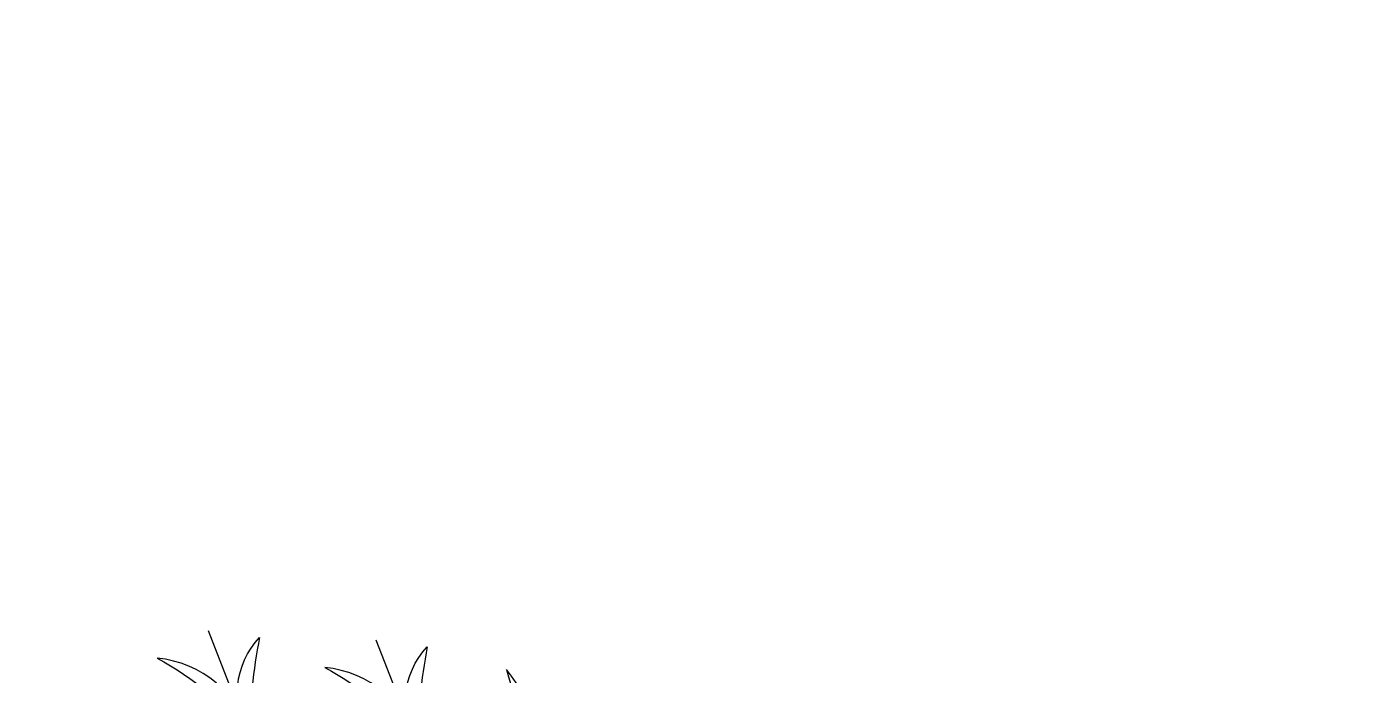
# Model space of a CAD drawing. Extents: x -90327 to 44268, y -9304 to 71606.
# Drawn here: x -824 to 211, y -6775 to -6268 of the extents above; entities that cross this region are included whole.
import ezdxf

# ---------------------------------------------------------------- set-up
doc = ezdxf.new("R2010")
doc.units = 0
doc.header["$LTSCALE"] = 10
doc.header["$MEASUREMENT"] = 0
doc.layers.get('0').update_dxf_attribs({"linetype": 'CONTINUOUS'})
doc.layers.add('0-HATCH', color=8, linetype='CONTINUOUS')

msp = doc.modelspace()

# ---------------------------------------------------------------- hatches: boundary and pattern name
at = {"layer": '0-HATCH'}
h = msp.add_hatch(dxfattribs=at)
h.set_pattern_fill('AR-SAND', color=1, scale=30, style=0)
h.paths.add_polyline_path([(1633.6, -5360), (1629.5, -5515.6), (1604.3, -5526.4), (1598.4, -5526.4), (1598.1, -5542.9), (1616.8, -5544.8), (1628.6, -5550), (1626.4, -5633.5), (1621, -5633.7), (1596.2, -5632.6), (1595.7, -5655.6), (1604.3, -5651.4), (1626, -5651.4), (1621.4, -5826.4), (1592.1, -5826.4), (1591.6, -5851.4), (1620.7, -5851.4), (1616.8, -6001.3), (1604.3, -6026.4), (1587.9, -6026.4), (1587.1, -6067), (1604.3, -6101.4), (1604.3, -6126.4), (1585.6, -6135.7), (1585.1, -6161), (1604.3, -6151.4), (1612.9, -6151.4), (1608.3, -6326.4), (1581.6, -6326.4), (1581.1, -6351.4), (1607.6, -6351.4), (1603.1, -6526.4), (1577.4, -6526.4), (1576.9, -6551.4), (1579.3, -6551.4), (1601.3, -6595.3), (1600.4, -6628.3), (1575, -6641), (1574.5, -6666.3), (1599.7, -6653.6), (1595.2, -6826.4), (1571.1, -6826.4), (1570.6, -6851.4), (1594.5, -6851.4), (1590, -7026.4), (1566.9, -7026.4), (1566.4, -7051.4), (1579.3, -7051.4), (1588.8, -7070.4), (1587.1, -7134.9), (1564.4, -7146.3), (1563.9, -7171.6), (1586.5, -7160.3), (1582.1, -7326.4), (1560.6, -7326.4), (1560.1, -7351.4), (1581.5, -7351.4), (1576.9, -7526.4), (1556.4, -7526.4), (1555.9, -7551.4), (1576.2, -7551.4), (1573.9, -7641.6), (1553.8, -7651.6), (1553.6, -7662.9), (1573.5, -7655.2), (1571.3, -7738.1), (1552, -7738.1), (1551.5, -7763.1), (1570.2, -7763.1, -1.026529), (1570.7, -7763.6), (1559.3, -8195.6), (1529.3, -8195.6), (1137.2, -8195.6, -0.104628), (-562.9, -7852, 0.0042), (-1073.8, -7677.7, -0.015985), (-1325.4, -7599.7, 0.044404), (-1491.8, -7558.3), (-1585.7, -7558.3, -0.068752), (-1328.7, -7609.2, 0.015969), (-1076.7, -7687.3, -0.004196), (-566.5, -7861.3, 0.099988), (1060.5, -8205.6), (1579.1, -8205.6), (1664.1, -4156.1, -0.974157), (1664.6, -4155.6), (1927.1, -4155.6), (1927.1, -4135.6), (1644.7, -4135.6), (1638.1, -4385.6), (1622.4, -4385.6), (1622, -4402.4), (1651.2, -4402.4), (1647.2, -4552.4), (1634.7, -4577.4), (1618.4, -4577.4), (1618.2, -4585.8), (1635.4, -4620.2), (1635.4, -4645.2), (1616.7, -4654.5), (1616.6, -4661.5), (1635.8, -4651.9), (1644.4, -4651.9), (1639.8, -4826.9), (1613.1, -4826.9), (1612.6, -4851.9), (1639.1, -4851.9), (1634.5, -5026.9), (1608.9, -5026.9), (1608.4, -5051.9), (1610.8, -5051.9), (1632.7, -5095.9), (1631.9, -5128.9), (1606.5, -5141.5), (1606, -5166.8), (1631.2, -5154.2), (1626.7, -5326.9), (1602.6, -5326.9), (1602.1, -5351.4), (1629.3, -5351.4)])

# ---------------------------------------------------------------- linework, layer by layer
at = {"color": 1}
for points in [[(-645.7, -6832.6), (-681.8, -6740.1)], [(-514.5, -6839.9), (-550.6, -6747.4)]]:
    msp.add_lwpolyline(points, dxfattribs=at)
for points in [[(-649.4, -6822.9, -0.339753), (-641.8, -6745.1, 0.048309), (-649.4, -6822.9)], [(-518.2, -6830.1, -0.339753), (-510.6, -6752.4, 0.048309), (-518.2, -6830.1)], [(-649, -6822.7, 0.313312), (-721.8, -6761.4, -0.105216), (-649, -6822.7)], [(-517.8, -6830, 0.313312), (-590.7, -6768.7, -0.105216), (-517.8, -6830)], [(-438.9, -6865, 0.313312), (-448.8, -6770.3, -0.105216), (-438.9, -6865)]]:
    msp.add_lwpolyline(points, format="xyb", dxfattribs=at)

doc.saveas('drawing.dxf')
